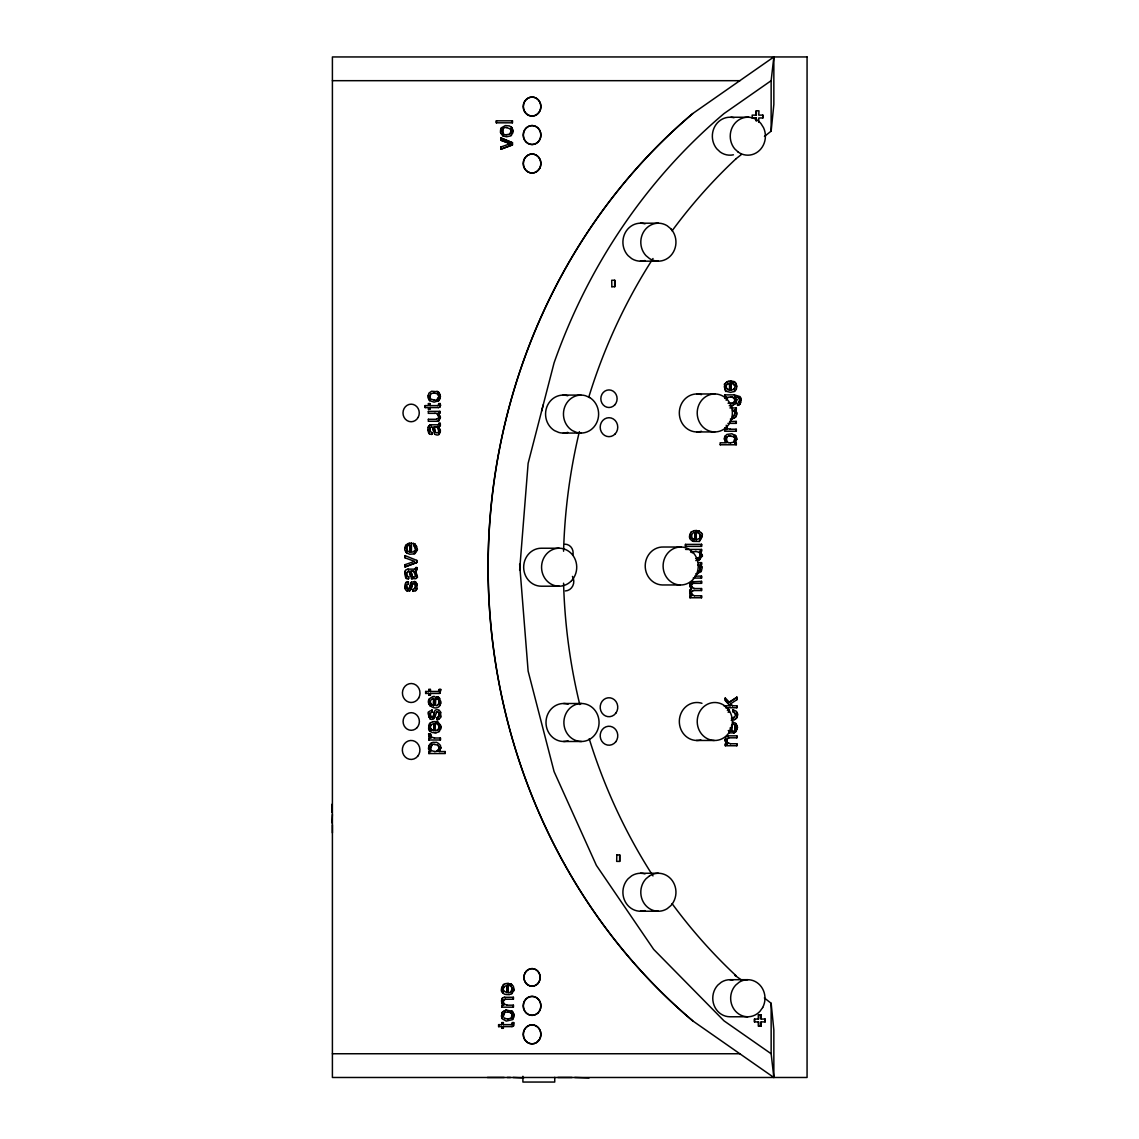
<?xml version="1.0" encoding="UTF-8"?>
<svg xmlns="http://www.w3.org/2000/svg" width="1139" height="1139" viewBox="0 0 1139 1139"><rect width="100%" height="100%" fill="white"/><g stroke="black" fill="none" stroke-linecap="round" stroke-linejoin="round"><path stroke-width="1.5" d="M417.031 585.361C416.589 579.609 417.258 591.525 416.846 588.607M440.75 715.933C440.337 721.585 440.964 709.583 440.565 712.672M439.383 393.211L438.672 392.4L440.48 396.514L438.842 400.657L434.116 402.138L429.574 400.643L428.036 397.767L428.862 393.183L431.553 391.261L437.96 391.731L436.92 391.261M429.574 400.643L428.036 395.276M437.946 401.312L439.882 398.878L440.067 394.179M501.032 133.505L503.153 135.925L500.534 132.409L501.544 127.824L501.032 128.778M500.534 132.409L500.534 129.903M512.564 133.505C514.344 124.721 510.97 138.146 511.155 135.285M502.014 1017.91C501.516 1021.412 502.484 1007.702 501.701 1014.308M513.547 1017.91C514.985 1007.374 512.721 1022.665 512.863 1018.878M416.86 551.005C419.878 544.869 410.553 559.121 416.162 551.974M440.708 703.29L439.896 705.354L440.992 702.051L439.17 697.88L439.754 698.52M440.579 729.473C442.43 721.101 438.814 734.228 439.17 731.266M513.547 991.371C515.64 985.15 510.998 996.34 512.137 993.165M701.823 537.366C694.164 549.155 705.71 532.91 701.339 533.337M732.648 383.373C735.993 386.263 735.68 386.904 732.648 383.373L732.648 381.38C738.214 380.782 736.235 391.118 736.235 389.04M737.161 728.846L735.637 731.736L737.446 727.607L735.637 723.436L736.677 724.817M735.808 718.794C738.997 718.196 735.239 708.401 737.147 712.772C739.951 715.733 732.833 721.087 734.74 719.449M428.777 735.694L429.189 736.52L428.705 734.014M685.578 549.439L701.61 549.439L701.61 551.205L699.901 551.205C703.176 557.996 703.475 557.37 700.086 551.205M701.809 567.165L701.453 566.154L702.108 568.375L700.983 571.55L701.51 570.625M720.289 444.779L720.119 442.815L726.369 442.815L724.29 438.971L724.703 436.764L726.796 434.457L731.879 433.745L735.851 435.924L735.096 435.126M725.358 442.06L724.475 438.971L725.201 435.853M736.705 412.475C736.42 417.913 737.588 410.638 734.627 409.698L736.321 409.698L736.321 407.947L729.914 407.947M445.107 751.555L445.278 753.548L428.791 753.548L428.791 751.726L430.699 751.726C425.787 749.263 430.143 740.948 434.927 742.429C437.262 740.934 441.419 746.728 440.579 745.575M428.577 748.964L429.061 745.547L431.069 743.226M408.645 576.804L408.46 578.74L408.645 576.804L406.922 575.978L406.424 573.885L408.317 571.109M431.852 432.478L431.681 434.4L431.852 432.478L430.129 431.638L429.631 429.545L430.072 427.495L431.524 426.769M429.759 430.77L430.072 427.495M430.485 398.607C428.791 400.33 431.581 390.876 430.485 394.407M429.702 397.297L429.702 395.717M506.798 134.701C501.018 136.096 501.075 126.116 506.855 127.582M502.812 133.235L502.812 129.034M503.595 1017.027C501.972 1018.48 505.232 1010.236 505.161 1012.514M503.196 1016.33L504.321 1012.927M734.199 712.06C736.022 717.271 736.848 713.47 732.804 711.69L732.989 709.697L732.804 711.69M437.59 399.12C440.209 393.61 437.547 401.64 434.116 400.074M510.984 132.622C512.749 126.756 508.464 136.993 510.429 133.235M511.781 1017.027C510.998 1021.27 512.208 1010.464 512.009 1014.764M438.657 405.399L438.871 404.516L437.647 405.612M439.141 690.917L439.298 689.422M445.278 751.555L439.099 751.555L440.821 747.739L439.284 751.555M511.824 1024.602L512.351 1023.548L511.14 1024.644M698.506 557.953C700.243 557.313 700.741 553.426 699.189 552.358C702.122 554.707 699.175 559.235 695.758 558.523M699.901 569.557C700.798 571.465 698.577 562.054 700.143 567.336M726.169 400.302L726.468 398.864M730.654 442.815C723.151 444.267 728.205 434.158 726.881 437.234M727.892 442.274L726.497 440.75L726.312 437.86M734.883 401.042L733.758 402.822L735.068 399.533L732.391 397.127L733.146 397.411M734.427 415.479C735.936 408.317 734.114 416.988 733.715 416.02M408.645 578.74C403.106 580.833 405.925 567.592 405.356 571.009M406.196 578.043L404.929 571.806M429.047 433.176C430.485 437.219 426.513 425.16 428.321 427.481M430.656 749.505C431.026 752.623 429.246 742.158 434.884 744.493M430.243 748.836L432.065 745.034M735.894 403.562L736.719 399.59L735.894 403.562L731.893 405.712L733.06 405.441M414.269 545.866C417.6 552.401 413.443 545.994 413.258 543.36M438.714 699.958L439.198 702.92L438.714 699.958L436.807 698.734L437.817 699.246M437.803 730.071L439.298 727.066L438.458 729.501L435.155 730.711L435.326 721.542L433.005 721.67M511.895 990.716C513.774 983.825 509.816 994.888 510.585 991.984M700.271 534.946L700.143 536.996L700.271 534.946L698.933 533.323L699.659 534.034M735.139 386.634L734.114 389.068L734.584 388.385M739.282 401.569L738.926 402.466L739.524 399.447L738.357 397.639L739.14 398.693M764.44 136.424L771.146 131.142L773.851 104.418L773.851 56.95L692.697 113.573A576.22 533.707 90 0 0 692.697 1020.857L773.851 1077.48L773.851 1030.012L771.146 1003.288L764.369 997.963M734.911 729.985C734.328 715.79 738.328 733.288 731.608 731.195L731.608 725.087M436.636 751.327C442.259 744.735 438.999 752.096 434.642 751.555M690.22 594.245C691.259 596.808 687.657 589.148 691.515 588.763L689.85 586.087L690.391 582.271L689.679 586.087L691.515 588.763M689.693 593.262L690.561 589.361M734.627 440.75C732.391 446.274 735.737 434.557 734.854 438.572M720.119 444.779L736.321 444.779L736.321 443L734.669 443L736.819 439.056L734.84 443M407.079 588.322L407.62 588.863L406.538 585.318L408.445 583.951L408.275 581.844L408.445 583.951M432.065 717.356L430.613 716.63L430.143 714.694L430.613 712.872L432.179 712.259L431.994 710.152L432.179 712.259M431.168 717.171L430.257 713.626M414.966 588.55L415.578 586.286L414.966 588.55L413.144 589.319L413.329 591.34L413.144 589.319M437.974 717.371L439.298 714.594L438.686 716.858L436.878 717.641L437.049 719.649L436.878 717.641M439.996 406.965L440.48 405.185L439.996 406.965L438.472 407.591M439.383 690.376L439.113 689.422L440.836 689.422L439.939 693.281L440.651 689.422M512.351 1023.548L512.08 1022.594L513.803 1022.594L513.49 1025.997L513.618 1022.594M771.146 131.142L771.146 80.684L773.851 56.95M412.845 577.103L412.261 576.576L414.596 577.131L415.536 575.878L413.841 571.365L415.279 573.344M436.166 426.769L437.889 427.823L438.743 431.539L437.803 432.792L436.052 432.777L435.07 431.482L435.468 432.236M740.706 402.409L740.023 403.932L741.119 400.444L740.079 396.6L734.256 394.891M408.445 581.844C403.178 579.779 406.281 592.807 405.441 589.091M405.655 583.011L404.971 588.279M417.073 567.649C415.037 566.425 415.621 569.827 415.678 567.649M438.885 423.309C438.814 426.2 437.988 422.128 440.28 423.309L440.38 425.502L438.6 426.698L440.295 430.926L439.056 434.386L440.48 430.926L438.6 426.698M429.147 711.96C425.701 711.049 431.838 722.055 430.101 718.681M519.64 564.218L528.126 671.099L554.081 771.587L596.38 865.369L653.658 949.371L724.02 1020.857L771.146 1053.746L773.851 1077.48M405.327 550.949L406.609 552.771L404.829 549.852L405.541 545.524L409.456 543.218M406.509 544.371L404.729 548.628M416.333 570.824L417.273 569.002L415.393 571.038C417.871 581.445 418.44 577.729 415.393 571.038M440.067 426.1L440.095 423.309M440.067 705.354C435.169 713.27 420.932 701.026 433.19 696.598M430.158 706.152L428.734 703.233L429.261 698.905M434.87 732.776C440.708 731.993 431.88 733.502 431.254 731.907C425.701 731.238 430.983 720.631 429.446 723.977M430.158 731.224L428.663 725.429M509.19 994.589C511.297 994.176 504.221 995.458 503.125 993.137C498.085 990.603 505.317 982.259 503.381 984.737M503.125 993.137L501.63 987.342M692.384 540.911C694.918 542.15 690.02 540.043 689.992 538.405C687.771 536.526 692.797 529.72 690.561 532.981M690.533 539.388L689.778 534.433M726.169 390.791C725.358 395.019 723.948 379.785 724.675 384.996M438.358 413.144L440.48 417.301L438.615 421.003L440.295 417.301L438.188 413.144L439.967 413.144L439.967 411.364L428.278 411.364M501.729 1002.491C501.502 1005.993 502.085 996.141 502.456 998.334M501.9 998.917L501.416 1001.209M727.18 743.924L725.045 741.062L725.571 737.503M437.219 413.856C440.836 422.612 439.227 412.076 434.799 413.343M503.281 1002.534L503.808 1003.758L503.182 1000.74L505.474 999.245M504.363 999.416L503.039 1001.807M726.767 741.105L727.294 742.329L726.682 739.325L728.96 737.816M727.864 737.987L726.525 740.378M694.377 588.55L691.401 586.756L691.33 584.663L692.697 583.481L691.971 583.937M692.056 587.696L691.33 584.663M694.377 595.768L691.401 593.974L691.33 591.881L692.697 590.7L691.971 591.155M692.056 594.914L691.33 591.881M406.837 550.066L407.563 551.176L406.666 547.332C413.671 537.523 408.588 564.261 410.111 545.225M433.845 705.554L431.097 704.557L430.143 702.065L431.126 699.588L433.703 698.591C432.023 716.26 436.693 696 432.393 698.833M433.845 723.678L433.845 730.626L430.684 729.117L430.143 727.138L431.297 724.66L430.57 725.785M506.812 985.591L506.812 992.525L503.652 991.015L503.111 989.051L504.278 986.573L503.538 987.698M692.398 538.633L693.523 539.373L691.501 537.523L691.515 534.789C698.506 524.979 693.423 551.717 694.961 532.682M691.501 537.523L691.515 534.789M729.672 383.259L729.672 390.193L726.226 388.086L726.226 385.366L728.234 383.487L727.138 384.242M728.049 389.951L726.397 388.086L726.226 385.366M411.407 582.157L409.157 588.493L411.407 582.157L415.123 581.673L414.411 581.403M433.945 713.142C432.777 719.051 435.411 707.817 434.13 713.142M411.991 585.304C409.1 596.921 413.898 579.167 412.161 585.304M435.297 715.477L436.92 711.804L436.152 712.743M519.64 570.212L528.126 463.331L554.081 362.857A576.22 533.707 -90 0 1 724.02 113.573L771.146 80.684M541.595 411.151L543.232 404.858M433.233 716.089L432.891 716.801L433.717 715.05M434.742 717.342L431.966 719.421L434.073 718.552L435.468 715.477M736.221 415.92L735.694 416.846L736.719 414.852M702.008 556.359L699.332 559.762L700.243 559.135M735.68 715.506L733.032 717.983L733.772 717.698M415.479 549.539L413.898 551.618L414.553 551.048M438.743 703.731L438.273 704.429L439.198 702.92M699.859 537.807L699.389 538.505L700.328 536.996M408.801 571.109L406.708 572.703M415.678 568.546L414.653 569.144M428.392 426.669L429.901 425.103L428.919 426M410.353 590.244L409.456 590.885L411.193 589.034M438.714 417.799L436.422 419.294M434.457 711.548C434.97 708.387 439.839 710.437 438.842 709.981M416.105 590.13L415.55 590.657L416.717 589.447M440.437 717.755L437.803 719.577L439.27 718.965M416.162 578.242L416.746 577.644M724.788 398.394L726.468 396.714L724.618 396.714L724.803 394.891M724.974 398.394L725.415 397.497M725.102 383.558L727.494 381.622L726.241 382.405M735.011 390.834L734.114 391.503L735.908 390.008M739.51 404.516L738.243 405.256L740.193 403.932M501.359 127.824L505.289 125.603L509.418 125.888L512.066 127.853L511.354 127.027M502.342 1012.215L506.456 1010.008L503.239 1011.404M734.968 417.629L731.736 418.995L735.879 416.846M701.168 571.55L697.025 573.7L698.25 573.415M698.99 570.724L698.335 571.152L699.702 570.183M725.771 736.919L726.953 736.121M739.097 402.466L737.474 403.391L737.474 405.413L738.414 405.256M429.375 711.32L432.179 710.152M692.512 552.358C691.088 553.867 694.434 550.892 692.683 552.358M726.654 398.28L728.02 397.411L727.365 397.796M408.716 588.906L409.342 588.493M690.576 552.13L691.359 551.418M690.391 582.271L692.968 581.346M734.285 389.068L730.996 390.293L730.996 381.124L730.996 390.293M438.458 704.429C432.108 710.309 439.056 694.491 433.005 696.598M699.574 538.505L696.271 539.715L696.271 530.546L696.271 539.715M513.49 1025.997L511.952 1026.623M735.922 158.834L741.432 154.491M412.574 583.837L414.496 583.581L413.77 583.382M734.74 732.405L733.687 732.89L735.808 731.736M512.322 1019.69L506.229 1021.085L502.342 1018.864M438.714 424.534L437.86 424.804M431.126 724.66L433.703 723.664L433.845 730.626M504.093 986.573L506.67 985.562L506.812 992.525M405.982 569.813L408.047 569.144M736.947 697.225L729.216 702.307L736.947 697.225L736.947 699.659L730.526 703.874L732.277 705.796L736.947 705.796L736.947 707.76L725.543 707.76M511.069 1018.152L507.595 1019.106M502.74 997.878L504.748 997.266M691.345 531.828L694.306 530.674M430.229 722.824L433.19 721.67M730.469 403.747L733.943 402.822M439.056 434.386C437.732 436.223 433.987 433.717 434.628 434.201M415.835 578.726L411.421 578.541L412.019 579.011M415.735 590.657L413.144 591.34M439.17 691.245L438.173 691.473M693.494 583.339L701.61 583.339L701.61 581.346L691.031 581.872M414.069 551.618L411.435 552.258L411.435 543.089M734.299 391.503L730.54 392.357L726.91 391.474M437.234 732.405L438.458 731.921M510.201 994.304L511.425 993.834M510.443 135.94L506.613 136.765L502.968 135.925M699.503 559.762L695.815 560.587M733.231 416.461L732.462 416.774M698.506 571.152L697.751 571.465M727.906 436.265L730.711 435.71M733.231 442.274L730.469 442.815M509.432 134.174L506.613 134.701M693.167 551.945L695.972 551.418M510.286 143.713L500.761 147.031L500.761 149.266L512.465 144.895L512.465 142.731L500.946 137.961L500.761 140.197L510.286 143.713L500.761 140.197M500.761 149.266L512.465 144.895M728.035 403.22L733.103 403.22M405.057 566.909L416.76 562.538L416.76 560.374L405.057 555.604L405.057 557.839L414.582 561.356L405.057 564.673L405.057 566.909L416.76 562.538M431.51 393.482L434.358 392.955M727.849 397.411L730.725 396.899M429.73 425.103L431.268 424.804M727.308 710.28L729.287 709.839L729.287 711.832L728.049 712.16M438.615 421.003L437.148 421.273M438.771 426.698L439.355 426.484M727.323 381.622L729.017 381.252M504.449 983.954L506.157 983.583M413.685 553.938L409.627 554.223L406.438 552.771M698.534 541.395L693.267 541.395M733.872 732.89L728.775 732.875M733.886 719.905L731.195 720.275M438.985 693.437L439.939 693.281M436.75 711.804L438.23 711.889L439.17 713.413L438.8 712.487M728.049 383.487L729.544 383.231L729.672 390.193M409.627 590.885L406.808 590.771L407.491 591.027M692.512 583.481L693.665 583.339M692.512 590.7L693.665 590.543M695.929 558.523L697.566 558.267M731.38 718.211L733.203 717.983M505.759 1012.215L507.852 1011.987M508.122 992.624L508.122 983.455L508.122 992.624L509.717 992.468M727.38 735.908L728.234 735.851M436.878 719.649L437.974 719.577M732.064 405.712L729.245 405.712M730.355 419.081L731.921 418.995M697.21 573.7L695.815 573.785M506.271 1010.008L512.336 1011.432L511.439 1010.763M728.846 381.252L731.167 381.124M411.606 543.089L407.933 543.588M694.121 530.674L696.456 530.546M505.972 983.583L508.307 983.455M332.403 80.684L739.923 80.684M730.996 117.246L748.893 117.246M752.153 117.958L756.339 117.958L756.339 120.834M758.773 122.272L758.773 117.958L762.945 117.958L762.945 115.124L758.773 115.124L758.958 110.81L756.154 110.81L756.154 115.124M510.799 129.675L510.429 129.063L511.212 130.373M500.761 137.961L512.465 142.731M500.761 147.031L500.946 149.266M640.474 223.201L658.37 223.201M640.474 261.173L658.37 261.173M611.7 286.715L614.832 286.715L614.832 280.251L611.7 280.251L611.871 286.715M732.648 381.38L732.818 383.373M733.715 381.636L736.05 383.914L736.819 386.705M724.29 386.648L725.244 389.951M437.931 394.436C436.778 392.442 439.341 397.169 438.487 395.048M696.911 393.966L714.794 393.966M724.618 394.891L734.441 394.891M562.979 395.091L580.876 395.091M735.367 396.899L734.584 396.899L736.719 399.59M740.663 397.582L741.119 400.444M733.957 397.81L735.139 400.273M440.323 403.562L438.6 403.562L438.871 404.516M437.832 405.612L429.759 405.612L429.759 403.562M438.657 407.591L429.759 407.591L429.759 409.271M733.06 410.453C735.538 411.649 730.64 409.399 733.245 410.453M735.552 410.538L736.178 411.45M434.97 413.343L428.278 413.343L428.449 411.364M428.264 419.294L436.607 419.294M437.333 421.273L428.264 421.273L428.449 419.294M729.558 421.402L736.321 421.402L736.321 423.366L727.921 423.366M431.083 424.804L438.045 424.804M437.049 427.04L438.487 429.019M726.696 427.68L726.454 426.997L727.237 428.236M725.771 428.563L724.845 427.751L726.881 429.403L724.618 429.403M433.418 431.069L433.105 428.834L434.358 433.646M730.142 429.232L736.321 429.232L736.321 431.225L724.618 431.225L724.803 429.403M427.937 429.517L428.463 432.493M437.234 427.04L434.087 426.769L434.842 430.642L434.272 426.769M696.911 431.937L714.794 431.937M563.307 433.062L581.203 433.062M728.86 435.966L733.886 436.721L733.231 436.28M736.534 437.889L736.221 436.835L736.819 439.056M735.111 439.341L735.025 440.095M697.922 530.802L698.99 531.059L697.922 530.802L697.922 532.796L699.118 533.323M697.922 532.796L698.107 530.802M702.037 535.102L702.108 536.127M416.817 546.72L414.767 543.986L417.273 548.671M681.25 547.019A18.993 17.583 -90 0 0 665.176 574.953A18.993 17.583 -90 0 0 695.616 576.007A18.993 17.583 -90 0 0 681.25 547.019L663.354 547.019A18.993 17.583 -90 0 0 645.215 565.385A18.993 17.583 -90 0 0 662.229 584.962L680.111 584.962M406.666 547.332L406.424 548.685M559.135 548.229L541.239 548.229A18.993 17.583 -90 0 0 523.669 567.236A18.993 17.583 -90 0 0 541.267 586.201L559.164 586.201M405.057 555.604L405.057 557.839M416.76 560.374L416.589 562.538M698.221 562.638L701.61 562.638L701.61 564.403L699.901 564.403L701.638 566.154M405.057 564.673L405.242 566.909M697.78 564.859L699.189 565.57M700.385 568.09L700.314 568.859M407.876 569.144L414.824 569.144M413.13 571.109L410.88 571.109L412.432 576.576M410.396 576.405L409.485 571.564L411.606 578.541M406.424 573.885L407.548 576.548M411.635 574.981L411.848 575.821M415.65 574.839L415.536 575.878M694.847 576.106L701.61 576.106L701.61 578.071L693.195 578.071M416.091 582.727L415.564 582.114L416.703 583.481M415.265 585.104L414.895 584.179L415.578 586.286M406.424 586.386L406.538 587.482M694.192 588.55L701.61 588.55L701.61 590.543L693.494 590.543M694.192 595.768L701.61 595.768L701.61 597.761L689.907 597.761L689.907 595.939L691.715 595.939L690.647 595.113M438.344 691.473L430.286 691.473L430.286 689.422M439.17 693.437L430.286 693.437L430.286 695.117M436.807 696.741L438.672 697.367L436.807 696.741L436.977 698.734M730.127 705.796L725.244 700.528L725.244 697.979L725.429 700.528L730.298 705.796L723.863 705.796M736.947 699.659L736.762 697.225M430.143 702.065L431.624 704.998M563.606 703.503L581.502 703.503A18.993 17.583 -90 0 1 596.694 732.007A18.993 17.583 -90 0 1 566.225 731.964A18.993 17.583 -90 0 1 581.502 703.503M730.526 703.874L732.462 705.796M729.287 709.839L729.287 711.832M428.691 712.729L428.99 717.399M436.977 723.806L438.002 724.319L436.977 723.806L436.977 721.813M440.551 725.173L437.703 722.069L440.921 726.098M733.26 722.297L733.26 724.276L733.26 722.297L735.808 723.436M737.189 725.657L737.446 727.607M430.143 727.138L431.624 730.071M728.86 730.854L730.298 731.096L728.262 730.555M731.608 731.195L731.793 725.087M428.52 734.014L430.585 734.014L431.396 737.004L430.414 734.014M728.063 735.851L736.947 735.851L736.947 737.816L728.789 737.816M434.315 738.001L440.48 738.001L440.48 739.994L428.791 739.994L428.791 738.172L431.055 738.172L429.019 736.52M724.917 739.795L727.365 743.924L725.244 743.924L725.244 745.746L736.947 745.746L736.947 743.753L730.412 743.753M696.37 740.464L714.267 740.464M563.563 741.489L581.445 741.489M728.832 743.525L727.593 742.827L730.597 743.753M437.889 745.49C436.508 743.582 440.608 749.405 438.6 746.017M331.933 812.548L331.933 804.305M332.403 814.47L331.933 822.97M332.403 824.821L332.403 832.894M616.669 854.933L619.801 854.933L619.801 861.397L616.669 861.397L616.84 854.933M640.474 873.257L658.37 873.257M640.474 911.228L658.37 911.228M735.922 975.61L734.812 975.311L741.332 979.867M729.928 979.697L747.81 979.697M509.774 983.712L510.97 986.232L509.774 985.705L509.774 983.712L511.639 984.352L510.842 983.968M503.111 989.051L503.652 991.015M504.064 997.337L513.447 997.266L513.447 999.245L505.289 999.245M506.926 1005.182L513.447 1005.182L513.447 1007.175L501.758 1007.175L501.758 1005.338L503.865 1005.338L501.957 1003.559M513.376 1013.212L512.863 1012.244L513.86 1014.308M510.884 1012.941L510.244 1012.528L511.596 1013.468M501.416 1015.575L501.53 1016.8M512.265 1015.547L512.194 1016.33M747.81 1016.771L729.928 1016.771A18.537 17.17 -90 0 1 714.068 1005.324A18.537 17.17 -90 0 1 717.784 985.135L721.343 982.188A18.537 17.17 -90 0 1 732.904 979.981M504.961 1018.579L504.306 1018.152L507.78 1019.106M503.424 1022.594L501.758 1022.594L501.758 1024.644M503.253 1024.644L511.311 1024.644M503.253 1026.623L512.137 1026.623M503.424 1028.303L501.758 1028.303L501.758 1026.623M332.403 1053.746L739.923 1053.746M523.641 1077.964L513.091 1077.48M572.063 1077.48L557.868 1077.48M589.048 1077.964L574.711 1077.48M730.327 429.232L727.565 428.677M434.486 738.001L431.225 737.004M431.852 434.4L430.044 434.087M735.182 396.899L738.542 397.639M431.211 719.335L432.151 719.421M730.54 396.899L732.562 397.127M434.301 400.074L430.827 399.12M434.813 751.555L431.396 750.615M506.684 127.582L510.614 129.063M434.187 392.955L437.59 393.909M695.801 551.418L699.189 552.358M507.667 1011.987L510.414 1012.528M434.699 744.493L437.404 745.048M507.097 1005.182L503.637 1003.758M732.804 709.697L736.278 711.206M693.338 539.373L694.961 539.615M410.111 552.159L407.378 551.176M431.838 426.769L433.29 428.834M408.616 571.109L409.656 571.564M407.449 588.863L408.332 589.034M413.087 543.36L414.938 543.986M436.807 721.813L437.874 722.069M412.944 571.109L414.027 571.365M567.735 395.774L567.535 395.689A18.993 17.583 -90 0 0 546.834 406.965A18.993 17.583 -90 0 0 554.494 430.599L558.751 432.45A18.993 17.583 -90 0 0 567.848 432.364M735.68 975.34L735.609 975.311A540.712 500.833 -90 0 1 672.067 903.611M698.819 531.059L701.054 532.596M733.26 724.276L734.456 724.803M406.21 590.372L406.979 590.771M414.938 581.673L415.735 582.114M437.775 391.731L438.842 392.4M438.487 697.367L439.355 697.88M511.454 984.352L513.362 986.246L513.96 989.036M725.6 428.563L726.71 429.403M734.797 409.698L735.723 410.538M733.715 410.866L734.812 411.962M437.817 724.319L439.298 727.066M510.785 986.232L512.123 987.855M733.715 436.721L734.427 437.262M414.325 583.581L415.08 584.179M725.244 697.979L729.401 702.307M439.284 710.423L440.437 711.79M512.151 1011.432L513.048 1012.244M735.68 435.924L736.392 436.835M511.881 127.853L512.877 129.903M434.842 430.642L435.24 431.482M411.065 571.109L411.805 574.981M416.888 567.649L417.273 569.002M726.241 425.246L726.625 426.997M438.999 713.413L439.298 714.594M439.028 747.326L439.284 748.095M440.138 403.562L440.48 405.185M438.529 395.731L438.786 396.514M440.722 746.6L441.007 747.739M771.146 1003.288L771.146 1053.746M765.038 1019.063L765.038 1021.897M762.774 115.124L762.774 117.958M761.222 1019.063L761.222 1014.764L758.432 1014.764L758.432 1019.063M761.222 1021.897L761.222 1026.225L758.432 1026.225L758.432 1021.897M761.051 1014.764L761.051 1019.063L765.223 1019.063L765.223 1021.897L761.051 1021.897L761.051 1026.225M758.602 1014.764L758.602 1019.063L754.417 1019.063L754.417 1021.897L758.602 1021.897L758.602 1026.225M756.339 110.81L756.339 115.124L752.153 115.124L752.338 117.958M756.154 117.958L756.154 120.834M754.602 1019.063L754.602 1021.897M736.762 705.796L736.762 707.76M736.762 735.851L736.762 737.816M736.762 743.753L736.762 745.746M736.136 407.947L736.136 409.698M736.136 421.402L736.136 423.366M736.136 429.232L736.136 431.225M736.136 443L736.136 444.779M730.298 727.636L730.113 731.096M725.429 743.924L725.429 745.746M701.425 544.385L701.425 546.378M701.425 549.439L701.425 551.205M701.425 562.638L701.425 564.403M701.425 576.106L701.425 578.071M701.425 581.346L701.425 583.339M701.425 588.55L701.425 590.543M701.425 595.768L701.425 597.761M690.077 595.939L690.077 597.761M685.578 544.385L685.578 546.378M619.63 854.933L619.63 861.397M614.661 280.251L614.661 286.715M554.736 1077.366L554.736 1082.05L522.901 1082.05L522.901 1076.298M513.276 997.266L513.276 999.245M513.276 1005.182L513.276 1007.175M512.294 120.819L512.294 122.813M512.294 142.731L512.294 144.895M510.5 1077.48L507.182 1077.48M504.235 1077.48L487.378 1077.48M503.253 1022.594L503.424 1024.644M503.424 1026.623L503.253 1028.303M501.929 1005.338L501.929 1007.175M501.929 1022.594L501.929 1024.644L498.583 1024.644L498.583 1026.623L501.929 1026.623L501.929 1028.303M500.946 137.961L500.946 140.197M498.754 1024.644L498.754 1026.623M496.447 120.819L496.447 122.813M440.309 738.001L440.309 739.994M439.796 411.364L439.796 413.144M430.457 691.473L430.457 689.422L428.791 689.422L428.791 691.473M430.457 693.437L430.457 695.117L428.791 695.117L428.791 693.437M429.944 405.612L429.944 403.562L428.278 403.562L428.449 405.612L425.103 405.612L425.103 407.591L428.449 407.591L428.278 409.271L429.944 409.271L429.944 407.591M428.962 689.422L428.962 691.473L425.616 691.473L425.616 693.437L428.962 693.437L428.962 695.117M428.962 738.172L428.962 739.994M428.962 751.726L428.962 753.548M425.787 691.473L425.787 693.437M425.274 405.612L425.274 407.591M734.029 117.744A18.993 17.583 -90 0 0 714.851 126.415A18.993 17.583 -90 0 0 716.758 148.782L720.218 152.028A18.993 17.583 -90 0 0 733.431 154.804M653.003 875.934A540.712 500.833 -90 0 1 589.205 738.713M579.779 704.557A540.712 500.833 -90 0 1 563.577 583.196M563.577 551.233A540.712 500.833 -90 0 1 579.367 431.61M588.692 397.411A540.712 500.833 -90 0 1 653.017 258.51M672.081 230.833A540.712 500.833 -90 0 1 735.936 158.848M568.105 740.848A18.993 17.583 -90 0 1 545.994 722.468A18.993 17.583 -90 0 1 568.147 704.158M645.03 260.532A18.993 17.583 -90 0 1 631.689 258.624L628.045 255.606A18.993 17.583 -90 0 1 625.254 232.698A18.993 17.583 -90 0 1 645.03 223.842M565.015 544.186A8.799 8.144 -90 0 1 572.874 555.248M692.783 1020.857A576.22 533.707 90 0 1 692.783 113.573M701.453 431.297A18.993 17.583 -90 0 1 679.314 412.944A18.993 17.583 -90 0 1 701.453 394.607M700.941 739.966A18.993 17.583 -90 0 1 679.328 720.916A18.993 17.583 -90 0 1 701.966 703.304M645.03 910.588A18.993 17.583 -90 0 1 625.254 901.746A18.993 17.583 -90 0 1 628.045 878.824L631.689 875.806A18.993 17.583 -90 0 1 645.03 873.912M572.447 576.391A9.496 8.799 -90 0 1 565.357 590.942M762.689 1007.502L759.955 1011.347A18.537 17.17 -90 0 1 735.68 1011.347A18.537 17.17 -90 0 1 735.68 985.135L739.225 982.188A18.537 17.17 -90 0 1 759.955 985.135A18.537 17.17 -90 0 1 762.689 1007.502M649.586 875.806L645.941 878.824A18.993 17.583 -90 0 0 644.418 903.811A18.993 17.583 -90 0 0 667.169 908.694L670.814 905.676A18.993 17.583 -90 0 0 672.323 880.689A18.993 17.583 -90 0 0 649.586 875.806M807.067 56.95L332.403 56.95L332.403 1077.48L807.067 1077.48L807.067 56.95M512.465 120.819L496.262 120.819L496.262 122.813L512.465 122.813L512.465 120.819M701.61 544.385L685.393 544.385L685.393 546.378L701.61 546.378L701.61 544.385M589.689 397.539L585.432 395.689A18.993 17.583 -90 0 0 564.73 406.965A18.993 17.583 -90 0 0 572.39 430.599L576.647 432.45A18.993 17.583 -90 0 0 597.349 421.174A18.993 17.583 -90 0 0 589.689 397.539M670.814 228.768L667.169 225.75A18.993 17.583 -90 0 0 644.418 230.633A18.993 17.583 -90 0 0 645.941 255.606L649.586 258.624A18.993 17.583 -90 0 0 672.323 253.741A18.993 17.583 -90 0 0 670.814 228.768M738.115 152.028L734.641 148.782A18.993 17.583 -90 0 1 736.164 121.987A18.993 17.583 -90 0 1 760.98 123.61L763.557 127.725A18.993 17.583 -90 0 1 759.471 150.419A18.993 17.583 -90 0 1 738.115 152.028M538.249 170.238A9.496 8.799 -90 0 0 534.319 154.349A9.496 8.799 -90 0 0 523.541 165.981A9.496 8.799 -90 0 0 538.249 170.238M418.184 417.344A8.799 8.144 -90 0 0 411.136 404.16A8.799 8.144 -90 0 0 404.074 417.344A8.799 8.144 -90 0 0 418.184 417.344M418.696 697.993A9.496 8.799 -90 0 0 411.492 683.514A9.496 8.799 -90 0 0 403.477 697.509A9.496 8.799 -90 0 0 418.696 697.993M538.249 1041.074A9.496 8.799 -90 0 0 534.319 1025.185A9.496 8.799 -90 0 0 523.541 1036.817A9.496 8.799 -90 0 0 538.249 1041.074M538.348 1041.074A9.496 8.799 -90 0 0 534.405 1025.185A9.496 8.799 -90 0 0 523.627 1036.817A9.496 8.799 -90 0 0 538.348 1041.074M571.593 580.634A18.993 17.583 -90 0 0 563.691 548.87A18.993 17.583 -90 0 0 542.164 572.148A18.993 17.583 -90 0 0 571.593 580.634M538.249 1012.585A9.496 8.799 -90 0 0 534.319 996.71A9.496 8.799 -90 0 0 523.541 1008.342A9.496 8.799 -90 0 0 538.249 1012.585M538.348 1012.585A9.496 8.799 -90 0 0 534.405 996.71A9.496 8.799 -90 0 0 523.627 1008.342A9.496 8.799 -90 0 0 538.348 1012.585M416.988 727.707A8.799 8.144 -90 0 0 413.329 712.986A8.799 8.144 -90 0 0 403.363 723.763A8.799 8.144 -90 0 0 416.988 727.707M537.793 983.612A8.799 8.144 -90 0 0 534.148 968.905A8.799 8.144 -90 0 0 524.168 979.668A8.799 8.144 -90 0 0 537.793 983.612A8.799 8.144 -90 0 0 534.234 968.905A8.799 8.144 -90 0 0 524.253 979.668A8.799 8.144 -90 0 0 537.879 983.612M417.686 756.282A9.496 8.799 -90 0 0 412.93 740.663A9.496 8.799 -90 0 0 402.779 752.936A9.496 8.799 -90 0 0 417.686 756.282M615.857 713.142A9.496 8.799 -90 0 0 610.276 697.851A9.496 8.799 -90 0 0 600.794 710.722A9.496 8.799 -90 0 0 615.857 713.142M614.733 404.929A8.799 8.144 -90 0 0 611.088 390.221A8.799 8.144 -90 0 0 601.107 400.985A8.799 8.144 -90 0 0 614.733 404.929M727.237 426.37A18.993 17.583 -90 0 0 719.35 394.607A18.993 17.583 -90 0 0 697.808 417.871A18.993 17.583 -90 0 0 727.237 426.37M538.249 141.749A9.496 8.799 -90 0 0 534.319 125.874A9.496 8.799 -90 0 0 523.541 137.506A9.496 8.799 -90 0 0 538.249 141.749M538.348 141.749A9.496 8.799 -90 0 0 534.405 125.874A9.496 8.799 -90 0 0 523.627 137.506A9.496 8.799 -90 0 0 538.348 141.749M729.757 731.466A18.993 17.583 -90 0 0 715.335 702.507A18.993 17.583 -90 0 0 699.303 730.469A18.993 17.583 -90 0 0 729.757 731.466M539.744 168.273A9.496 8.799 -90 0 0 532.127 154.036A9.496 8.799 -90 0 0 524.51 168.273A9.496 8.799 -90 0 0 539.744 168.273M538.348 113.274A9.496 8.799 -90 0 0 534.405 97.399A9.496 8.799 -90 0 0 523.627 109.017A9.496 8.799 -90 0 0 538.249 113.274A9.496 8.799 -90 0 0 534.319 97.399A9.496 8.799 -90 0 0 523.541 109.017A9.496 8.799 -90 0 0 538.348 113.274M615.188 433.902A9.496 8.799 -90 0 0 611.244 418.027A9.496 8.799 -90 0 0 600.481 429.645A9.496 8.799 -90 0 0 615.188 433.902M615.729 741.816A9.496 8.799 -90 0 0 610.49 726.369A9.496 8.799 -90 0 0 600.723 738.983A9.496 8.799 -90 0 0 615.729 741.816"/></g></svg>
